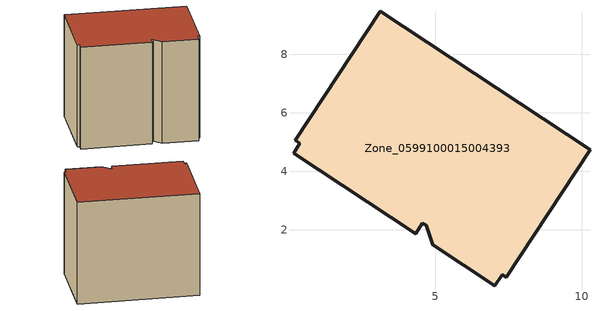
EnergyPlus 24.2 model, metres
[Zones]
Zone_0599100015004393
 floor ground (C_G): 10.28,4.74 7.42,0.38 7.28,0.47 7.03,0.09 4.91,1.49 4.69,2.15 4.56,2.24 4.33,1.88 0.16,4.63 0.36,4.96 0.22,5.06 3.12,9.47 z0.92
 wall outside (C_F): 0.16,4.63 4.33,1.88 4.56,2.24 4.69,2.15 4.91,1.49 7.03,0.09 7.28,0.47 7.42,0.38 10.28,4.74 3.12,9.47 0.22,5.06 0.36,4.96 0.16,4.63 z0.92:8.59
 roof outside (C_R): 7.42,0.38 10.28,4.74 3.12,9.47 0.22,5.06 0.36,4.96 0.16,4.63 4.33,1.88 4.56,2.24 4.69,2.15 4.91,1.49 7.03,0.09 7.28,0.47 z8.59
[BUILDING]
Pand.0599100015004393: North Axis=0; Terrain=City; Loads Convergence Tolerance Value=0.04; Temperature Convergence Tolerance Value=0.4; Solar Distribution=FullExterior; Maximum Number of Warmup Days=25; Minimum Number of Warmup Days=1
[Site:Location]
Rotterdam.The.Hague.AP_ZH_NLD Design_Conditions: Latitude=51.96; Longitude=4.45; Time Zone=1; Elevation=-4.5
[SITE:GROUNDTEMPERATURE:BUILDINGSURFACE]
18, 18, 18, 18, 18, 18, 18, 18, 18, 18, 18, 18
[MATERIAL] Thermal Absorptance=0.9; Solar Absorptance=0.7; Visible Absorptance=0.7
Name | Roughness | Thickness | Conductivity | Density | Specific Heat
G.TC.1975-1991 | MediumSmooth | 0.15 | 0.288461 | 540 | 1210
F.TC.1975-1991 | Rough | 0.3 | 0.230769 | 1920 | 840
R.TC.1975-1991 | MediumRough | 0.2 | 0.153846 | 1500 | 1000
[CONSTRUCTION]
C_G: G.TC.1975-1991
C_F: F.TC.1975-1991
C_R: R.TC.1975-1991
[ZONE]
Zone_0599100015004393: Type=1; Multiplier=1; Ceiling Height=Autocalculate; Volume=Autocalculate; Floor Area=autocalculate; Part of Total Floor Area=Yes
[ZONEINFILTRATION:DESIGNFLOWRATE]
Infil_Zone_0599100015004393: Zone or ZoneList or Space or SpaceList=Zone_0599100015004393; Schedule=AlwaysOn; Design Flow Rate Calculation Method=Flow/Area; Flow Rate per Floor Area=0.003; Constant Term Coefficient=1; Temperature Term Coefficient=0; Velocity Term Coefficient=0; Velocity Squared Term Coefficient=0
[HVACTEMPLATE:ZONE:IDEALLOADSAIRSYSTEM]
Zone_0599100015004393: Maximum Heating Supply Air Temperature=50; Minimum Cooling Supply Air Temperature=13; Maximum Heating Supply Air Humidity Ratio=0.0156; Minimum Cooling Supply Air Humidity Ratio=0.0077; Heating Limit=NoLimit; Cooling Limit=NoLimit; Dehumidification Control Type=ConstantSensibleHeatRatio; Cooling Sensible Heat Ratio=0.7; Dehumidification Setpoint=60; Humidification Control Type=None; Humidification Setpoint=30; Outdoor Air Method=None; Outdoor Air Flow Rate per Person=0.00944; Outdoor Air Flow Rate per Zone Floor Area=0; Outdoor Air Flow Rate per Zone=0; Demand Controlled Ventilation Type=None; Outdoor Air Economizer Type=NoEconomizer; Heat Recovery Type=None; Sensible Heat Recovery Effectiveness=0.7; Latent Heat Recovery Effectiveness=0.65
[ZONECONTROL:THERMOSTAT]
ThermostatControl_Zone_0599100015004393: Zone or ZoneList=Zone_0599100015004393; Control Type Schedule=DualSetpointControlType; Control 1=Thermostat_Zone_0599100015004393; Temperature Difference Between Cutout And Setpoint=0
[THERMOSTATSETPOINT:DUALSETPOINT]
Thermostat_Zone_0599100015004393: Heating Setpoint Temperature Schedule=HeatingSetpoint_Zone_0599100015004393; Cooling Setpoint Temperature Schedule=CoolingSetpoint_Zone_0599100015004393
[SCHEDULE:COMPACT]
HeatingSetpoint_Zone_0599100015004393: Through: 12/31, For: AllDays, Until: 24:00, 21
CoolingSetpoint_Zone_0599100015004393: Through: 12/31, For: AllDays, Until: 24:00, 24
DualSetpointControlType: Through: 12/31, For: AllDays, Until: 24:00, 4
AlwaysOn: Through: 12/31, For: AllDays, Until: 24:00, 1
